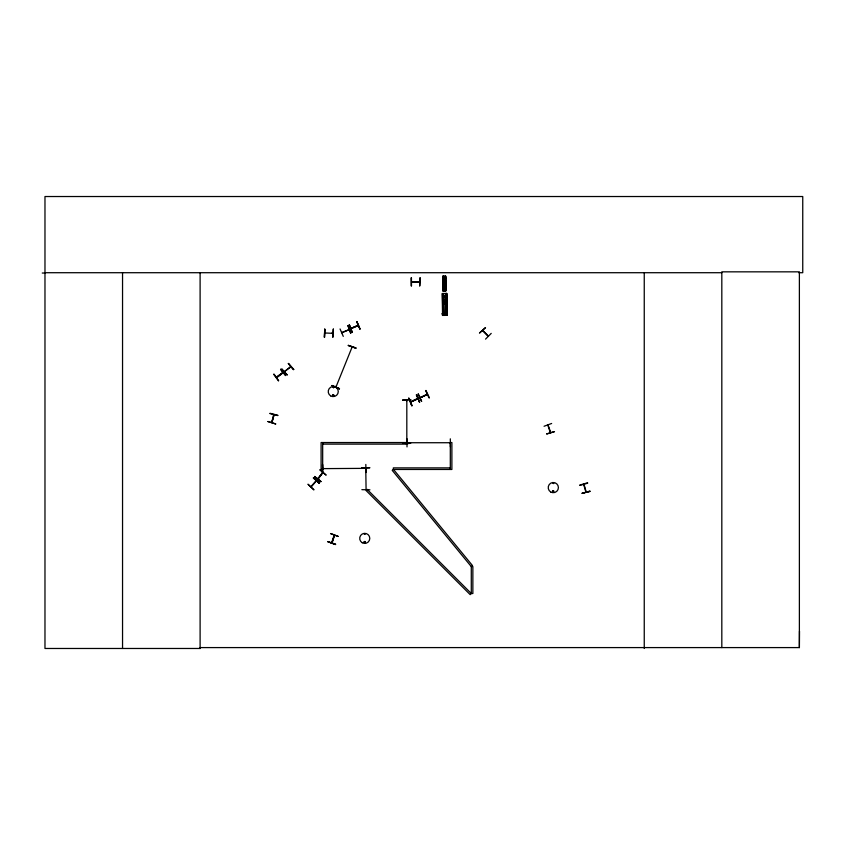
<?xml version="1.0" encoding="UTF-8"?>
<svg xmlns="http://www.w3.org/2000/svg" width="845" height="845" viewBox="0 0 845 845"><rect width="100%" height="100%" fill="white"/><g stroke="black" fill="none" stroke-linecap="round" stroke-linejoin="round"><path stroke-width="1.27" d="M798.8 272.713L802.75 272.713L802.75 196.526L44.975 196.526L44.975 648.474L200.223 648.474L200.117 647.587L799.381 647.587L799.497 631.247M290.87 366.91L284.596 371.462M272.27 421.75L271.731 422.489M273.442 415.339L273.706 414.652L271.752 422.405L274.065 414.747M274.023 414.906L272.027 422.468M282.325 373.258L282.769 372.539L276.421 377.102M276.505 377.409C292.56 364.955 274.35 380.556 276.875 376.775M410.48 401.787L411.504 401.724M419.87 397.509L420.683 397.541M426.524 394.879L427.221 394.161M341.633 332.539L349.175 329.634L341.919 332.761M332.349 542.046L331.705 542.86M334.43 535.424L334.208 536.131M332.719 395.207C334.208 397.277 333.183 393.221 332.909 395.692M333.955 395.534C332.455 392.513 332.507 398.185 333.955 395.164M363.973 542.141C366.001 539.532 365.177 544.972 364.047 541.962M553.718 483.403L552.894 483.287L553.665 483.604M552.767 491.367C554.214 489.709 553.57 493.005 552.852 491.494M331.673 542.67L334.102 535.234M335.708 386.767L335.983 386.176M336.289 386.387L335.94 387.042M351.562 347.57L352.143 346.946L336.014 386.947M352.154 347.137L351.52 347.644L351.879 346.841M322.378 473.422L322.663 472.461M322.674 444.111L406.529 444.111L406.529 442.495L406.529 443.308M270.041 413.268L277.857 415.275M365.758 467.982L366.075 489.234M417.303 399.03L417.831 398.439M417.99 398.766L410.596 402.04L417.831 398.84M427.316 394.488L420.155 397.731M445.061 315.111L444.998 315.111M488.209 336.405L482.558 330.627M488.463 336.141L482.854 330.479M358.301 325.304L350.96 328.388M332.064 542.796L334.483 535.265L331.969 542.944M338.116 536.417L330.553 533.554L338.137 536.364M355.925 347.971L348.256 345.404L355.914 348.003M351.583 347.601L351.774 346.989M364.364 533.955L365.177 534.293L364.364 534.072M365.23 542.416L364.48 541.677L364.882 542.617M552.641 490.977C553.591 493.945 554.331 489.614 552.957 490.734M284.522 371.631L290.659 366.519M317.773 478.788L322.61 472.524L322.558 464.454L322.632 472.524L322.167 469.07M317.995 478.957L322.61 472.524M406.529 400.065L406.846 400.857M322.61 468.352L323.455 468.679M450.332 443.002L449.519 443.012M324.786 332.972L325.515 333.331M331.958 332.972L332.856 332.972M550.665 432.408L548.099 425.014M310.981 486.54L316.199 480.594M586.177 491.959L584.032 484.428M333.564 387.697L333.025 386.999L333.448 387.728M320.751 481.756L314.636 476.464L320.773 481.724M318.09 478.967L322.959 472.682M325.969 475.017L319.854 469.725L326.001 474.964M419.49 282.072L411.747 282.124M411.599 282.082L419.659 281.987L411.747 281.723M365.843 468.352L322.61 468.626M407.089 442.727L450.332 442.727M407.882 443.033L407.089 443.012M449.519 442.727L450.227 442.695M324.871 332.972L332.867 333.342M316.474 480.826L311.266 486.889M313.822 489.783L307.971 484.206L313.844 489.762M485.431 327.596L479.485 333.067L485.516 327.67M491.22 333.384L485.548 339.13M318.216 478.207L317.72 478.851M293.764 369.466L288.303 363.498L293.733 369.487M287.173 374.863L281.702 368.906L287.078 374.937M410.617 401.681L417.662 398.47M278.681 380.683L274.023 374.092M280.551 369.339L285.663 375.603L280.635 369.265M416.627 394.7L419.564 402.241L416.585 394.721M418.254 393.96L421.602 401.312M425.605 390.612L429.059 397.911M420.028 397.794L427.38 394.488M356.78 321.723L359.938 329.149M350.95 328.43L358.122 325.293M358.417 325.568L350.981 328.716M343.271 336.384L340.06 328.969M544.064 426.26L551.648 423.472M546.789 433.981L554.51 431.615L546.747 433.876M420.092 397.794L427.052 394.192M579.818 485.051L587.571 482.801M579.902 485.336L587.687 483.192M582.194 493.216L590.063 491.378L582.184 493.205M582.216 493.311L589.968 491.051M407.258 442.643L407.882 442.695M322.769 468.31L323.424 468.626L322.695 468.626M444.586 290.11L444.312 290.648M442.938 277.741L445.632 277.709M442.949 278.734L445.642 278.702M442.97 280.213L445.664 280.181M442.981 281.522L445.674 281.501M443.002 283.001L445.695 282.98M443.065 289.36L445.759 289.328M442.622 289.782L446.213 289.74M442.622 289.888L446.213 289.856M442.875 290.849L445.991 290.807L445.833 276.22L442.717 276.262L442.938 290.849M442.558 295.761L446.593 295.718M442.569 297.239L446.604 297.197M442.59 299.457L446.635 299.415M442.611 301.433L446.646 301.39M442.632 303.651L446.667 303.608M442.738 313.168L446.783 313.125M442.072 313.822L447.459 313.759M442.083 313.991L447.459 313.928M444.449 314.203L445.009 314.255M442.453 315.417L447.121 315.343L446.868 293.479L442.22 293.542L442.548 315.417M411.103 277.868L411.188 285.937M419.574 281.987L411.747 282.082M407.068 438.83L407.005 446.91M450.311 438.83L450.417 446.899M407.903 443.002L407.258 443.044M402.632 443.382L410.712 443.276L406.096 443.762M365.822 464.454L365.98 472.524M365.769 468.383L365.029 468.352L365.758 468.626M361.861 467.94L369.93 467.739L361.861 467.993M361.861 489.667L369.941 489.815M42.25 273.03L44.975 273.019M44.975 272.713L721.82 272.713M324.332 337.144L324.786 329.075L324.374 337.144M406.529 442.537L321.1 442.537L321.1 469.461L322.674 469.461L322.674 442.537M450.311 467.887L393.337 467.887L393.337 469.461L451.885 469.461L451.885 442.537L450.311 442.537L450.311 469.461M444.565 314.224L445.019 314.995M269.956 413.596L277.783 415.571M327.955 541.793L335.676 544.169M348.267 345.394L355.808 348.277M332.022 385.605L339.521 388.584M314.604 476.506L320.994 481.449M406.815 400.065L406.815 443.224L406.804 442.495M313.273 478.016L319.399 483.266M288.388 363.434L293.458 369.719M273.685 374.335L278.438 380.863M425.975 390.443L429.323 397.784M418.201 393.981L421.592 401.312M416.268 394.868L419.669 402.188M408.811 398.259L412.117 405.632M356.886 321.67L360.044 329.106L356.833 321.702M349.249 324.924L352.397 332.349M547.771 425.035L550.338 432.608M585.934 492.117L583.684 484.534M446.604 293.479L446.804 315.343L446.561 293.479M446.35 293.479L446.487 315.354M446.097 293.479L446.297 314.065L446.002 293.479M445.642 276.22L445.78 290.807M445.822 293.49L446.012 315.354M445.421 276.22L445.568 290.807M445.579 294.778L445.79 314.076L445.495 294.778M445.241 276.22L445.463 290.807M445.125 276.22L445.252 290.817M445.399 315.365L444.164 315.375M444.956 276.23L445.04 290.817M444.84 290.817L444.016 290.828M443.604 276.252L443.826 290.838M443.456 276.252L443.636 290.838M443.625 294.81L443.857 314.108M443.245 276.262L443.414 290.849M443.551 294.82L443.762 314.118M443.076 276.262L443.287 290.849M443.361 293.532L443.551 315.407M442.928 276.262L443.118 290.849M443.097 293.532L443.319 314.118M443.002 293.532L443.245 314.118M442.748 293.542L443.065 315.407M442.569 293.542L442.769 315.407L442.495 293.542M411.441 277.868L411.494 285.937M799.381 647.587L799.381 271.837L721.82 271.837L721.82 647.587M644.249 272.713L644.249 648.474M324.723 329.075L324.67 337.144M200.107 272.713L200.107 648.474M122.546 272.713L122.546 648.474M443.752 282.103C444.523 284.374 445.495 280.498 443.752 282.103M443.773 302.299C444.903 305.71 446.413 299.848 443.773 302.299M267.95 421.528L275.671 423.947L267.95 421.528M327.987 541.687L335.549 544.55L327.976 541.708M332.064 385.5L339.405 388.89L332.064 385.5M313.527 477.721L319.368 483.308L313.527 477.721M367.195 489.424L366.086 490.533L470.179 594.626L471.288 593.517L471.288 566.594L392.228 470.369L393.432 469.366L472.503 565.601L471.288 566.594L472.862 566.594L472.862 593.517L471.288 593.517L367.195 489.424M408.864 398.238L411.811 405.769L408.864 398.238M349.355 324.871L352.122 332.465L349.334 324.881M347.96 325.621L350.707 333.226L347.96 325.621M420.081 277.815L419.733 285.885L420.081 277.815M410.702 399.59L402.632 400.097L410.702 399.59M333.31 329.075L332.856 337.144L333.31 329.075M362.23 542.744A5.049 5.049 0 0 0 369.793 538.371A5.049 5.049 0 0 0 362.23 533.998A5.049 5.049 0 0 0 362.23 542.744M550.76 492.012A5.112 5.112 0 0 0 558.418 487.597A5.112 5.112 0 0 0 550.76 483.171A5.112 5.112 0 0 0 550.76 492.012M330.733 395.925A5.028 5.028 0 0 0 338.275 391.573A5.028 5.028 0 0 0 330.733 387.221A5.028 5.028 0 0 0 330.733 395.925"/></g></svg>
